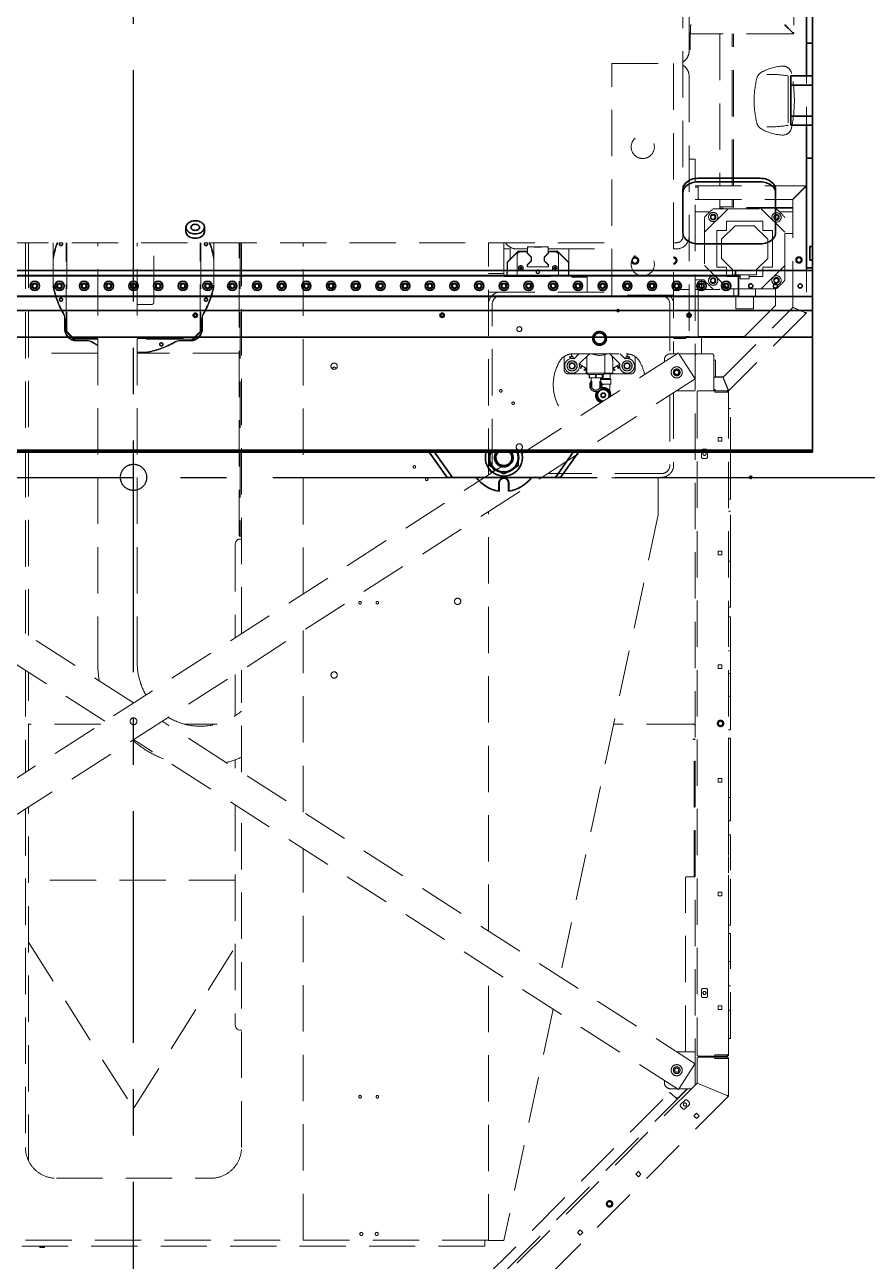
# Model space of a CAD drawing. Header units: inches. Extents: x 16559 to 58559, y 6500 to 36200.
# Drawn here: x 35568 to 36935, y 21615 to 23617 of the extents above; entities that cross this region are included whole.
import ezdxf

# ---------------------------------------------------------------- set-up
doc = ezdxf.new("R2010")
doc.units = ezdxf.units.IN
doc.header["$LTSCALE"] = 300
doc.linetypes.add('CENTRO', pattern=[2, 1.25, -0.25, 0.25, -0.25])
doc.linetypes.add('NASCOSTA', pattern=[0.375, 0.25, -0.125])
doc.layers.add('ASSI', color=254, linetype='CENTRO')
doc.layers.add('MACCHINA', color=40, linetype='Continuous')
doc.layers.add('GUIDE', color=4, linetype='Continuous', lineweight=35)

# ---------------------------------------------------------------- blocks, each defined once
blk = doc.blocks.new('A$C4fed211f')
at = {"layer": 'ASSI'}
blk.add_line((0, -1515.5), (0, 1662.6), dxfattribs=at)
blk.add_circle((0, 0), 21.2, dxfattribs=at)
at = {"layer": 'MACCHINA', "color": 254, "linetype": 'NASCOSTA', "lineweight": 5}
for p, q in [((1070, 919.8), (1070, 720.2)), ((1090, 825), (1090, 266.9)), ((890, 390), (890, 755.5)), ((900, 755.5), (900, 690)), ((902.2, 718), (902.2, 731)), ((1054.8, 733), (1067.6, 720.2)), ((1067.8, 720.4), (1055, 733.2)), ((902, 717.8), (900, 717.8)), ((902, 717.8), (902, 693)), ((1067.8, 718), (902.2, 718)), ((950, 718), (950, 472)), ((970, 472), (970, 718)), ((972, 472), (972, 718)), ((1067.8, 720), (1067.8, 718)), ((1068, 720.2), (1070, 720.2)), ((902, 693), (900, 693)), ((775, 670), (875, 670)), ((775, 295), (775, 670)), ((875, 670), (875, 200)), ((900, 650), (900, 200)), ((1015.7, 655), (1015.5, 655)), ((1015.5, 655), (1015.5, 654.9)), ((1060.7, 649), (1060.7, 571)), ((1015.5, 565.1), (1015.5, 565)), ((1015.5, 565), (1015.7, 565)), ((900, 515), (910, 515)), ((910, -983.9), (910, 515)), ((910, 472), (1087.8, 472)), ((910, 470), (915, 470)), ((915, 452), (915, 472)), ((1087.6, 469.8), (1067.8, 450)), ((1068, 449.8), (1087.8, 469.6)), ((1087.8, 470), (1087.8, 472)), ((1088, 469.8), (1090, 469.8)), ((910, 450), (1067.8, 450)), ((950, 450), (950, 435)), ((970, 437), (970, 450)), ((972, 450), (972, 437)), ((1068, 275.3), (1068, 449.8)), ((933.4, 430), (910, 430)), ((963.1, 435), (925, 396.9)), ((925, 420.8), (925, 319.2)), ((939.2, 435), (1040.8, 435)), ((970, 438), (950, 438)), ((1068, 436), (950, 436)), ((1068, 437), (970, 437)), ((1055, 396.9), (1016.9, 435)), ((1068, 430), (1046.6, 430)), ((1055, 319.2), (1055, 420.8)), ((952.5, 385.5), (974.5, 407.5)), ((960.5, 415), (1019.5, 415)), ((960.5, 399.5), (960.5, 415)), ((974.5, 407.5), (1005.5, 407.5)), ((1005.5, 407.5), (1027.5, 385.5)), ((1019.5, 415), (1019.5, 399.5)), ((945, 340.5), (945, 399.5)), ((945, 399.5), (960.5, 399.5)), ((952.5, 354.5), (952.5, 385.5)), ((1019.5, 399.5), (1035, 399.5)), ((1027.5, 385.5), (1027.5, 354.5)), ((1035, 399.5), (1035, 340.5)), ((1068, 395), (1055, 395)), ((-775, 380), (775, 380)), ((-175, 380), (-175, -252.9)), ((-170, -256.1), (-170, 380)), ((-130, 369.4), (-130, 380)), ((-109, 237.1), (-109, 380)), ((-108, 380), (-108, 237.1)), ((-58, -300.5), (-58, 380)), ((6, -300.5), (6, 380)), ((33, 283.8), (33, 380)), ((108, 237.2), (108, 380)), ((109, 380), (109, 237.2)), ((130, 380), (130, 369.4)), ((171, -95), (171, 380)), ((173, 380), (173, -95)), ((175, -252.9), (175, 380)), ((275, -188.7), (275, 380)), ((575, 3.9), (575, 380)), ((600, 325), (600, 380)), ((610, 370), (600, 370)), ((623, 366), (605.5, 348.5)), ((606, 348.3), (623.2, 365.5)), ((610, 370), (610, 353)), ((620, 370), (638, 370)), ((623, 366), (623.2, 365.5)), ((638, 366), (623, 366)), ((623.2, 365.5), (638, 365.5)), ((637.8, 365.2), (626.6, 365.2)), ((637.8, 363.1), (637.8, 365.2)), ((644.3, 356.6), (637.8, 363.1)), ((638, 373), (638, 363.1)), ((639.4, 373), (638, 371.6)), ((638, 373), (672, 373)), ((638, 363.1), (644.5, 356.6)), ((649.5, 372.6), (649.1, 373)), ((660.5, 372.6), (649.5, 372.6)), ((660.9, 373), (660.5, 372.6)), ((665.5, 356.6), (672, 363.1)), ((672.2, 363.1), (665.7, 356.6)), ((672, 371.6), (670.6, 373)), ((672, 363.1), (672, 373)), ((672, 370), (775, 370)), ((687, 366), (672, 366)), ((672, 365.5), (686.8, 365.5)), ((683.4, 365.2), (672.2, 365.2)), ((672.2, 365.2), (672.2, 363.1)), ((687, 366), (686.8, 365.5)), ((686.8, 365.5), (704.5, 347.8)), ((705, 348), (687, 366)), ((705, 325), (705, 370)), ((875, 380), (880, 380)), ((875, 370), (880, 370)), ((-130, 313), (-130, 358.4)), ((130, 358.4), (130, 313)), ((605.5, 348.5), (606, 348.3)), ((605.5, 348.5), (605.5, 332.5)), ((606, 332.3), (606, 348.3)), ((621.6, 360.2), (621.6, 328.9)), ((626.9, 341), (626.9, 339.4)), ((628.1, 341), (628.1, 339.4)), ((637.8, 343.9), (644.3, 350.4)), ((637.8, 340.8), (637.8, 343.9)), ((672.2, 340.8), (637.8, 340.8)), ((644.5, 350.4), (638, 343.9)), ((638, 343.9), (638, 341)), ((638, 341.5), (638.5, 341)), ((638, 341), (672, 341)), ((644.3, 350.4), (644.3, 356.6)), ((644.5, 356.6), (644.5, 350.4)), ((665.5, 350.4), (665.5, 356.6)), ((672, 343.9), (665.5, 350.4)), ((665.7, 356.6), (665.7, 350.4)), ((665.7, 350.4), (672.2, 343.9)), ((671.5, 341), (672, 341.5)), ((672, 341), (672, 343.9)), ((672.2, 343.9), (672.2, 340.8)), ((681.9, 341), (681.9, 339.4)), ((683.1, 341), (683.1, 339.4)), ((688.4, 328.9), (688.4, 360.2)), ((705, 348), (704.5, 347.8)), ((704.5, 347.8), (704.5, 326.2)), ((963.1, 305), (925, 343.1)), ((960.5, 340.5), (945, 340.5)), ((970.5, 336.5), (952.5, 354.5)), ((960.5, 325), (960.5, 340.5)), ((1027.5, 354.5), (1009.5, 336.5)), ((1055, 343.1), (1016.9, 305)), ((1035, 340.5), (1019.5, 340.5)), ((1019.5, 340.5), (1019.5, 325)), ((575, 330), (600, 330)), ((600, 325), (710, 325)), ((605.5, 332.5), (605, 332)), ((605, 332), (605.5, 331.8)), ((605, 332), (605, 326)), ((605, 326), (605.5, 326.2)), ((606, 325), (605, 326)), ((605.5, 332.5), (606, 332.3)), ((605.5, 331.8), (606, 332.3)), ((605.5, 326.2), (605.5, 331.8)), ((606.2, 325.5), (605.5, 326.2)), ((606, 325), (606.2, 325.5)), ((624.8, 325.5), (606.2, 325.5)), ((624.6, 325.9), (685.4, 325.9)), ((625.2, 325.9), (624.8, 325.5)), ((625, 325), (624.8, 325.5)), ((625.5, 325.5), (625, 325)), ((625.5, 325.5), (625.3, 325.9)), ((626.9, 339.4), (625.4, 339.4)), ((626.9, 338.3), (625.4, 338.3)), ((625.5, 325.5), (644.5, 325.5)), ((626.9, 339.4), (626.2, 340.2)), ((626.9, 338.3), (626.2, 337.5)), ((626.5, 339.4), (626.5, 338.3)), ((626.9, 339.9), (628.1, 339.9)), ((626.9, 336.7), (626.9, 338.3)), ((626.9, 337.8), (628.1, 337.8)), ((628.1, 339.4), (628.8, 340.2)), ((629.6, 339.4), (628.1, 339.4)), ((628.1, 338.3), (628.8, 337.5)), ((628.1, 336.7), (628.1, 338.3)), ((629.6, 338.3), (628.1, 338.3)), ((628.5, 339.4), (628.5, 338.3)), ((644.5, 325.5), (644.7, 325.9)), ((645, 325), (644.5, 325.5)), ((645.2, 325.5), (644.8, 325.9)), ((645, 325), (645.2, 325.5)), ((664.8, 325.5), (645.2, 325.5)), ((665.2, 325.9), (664.8, 325.5)), ((665, 325), (664.8, 325.5)), ((665.5, 325.5), (665, 325)), ((665.5, 325.5), (665.3, 325.9)), ((665.5, 325.5), (684.5, 325.5)), ((681.9, 339.4), (680.4, 339.4)), ((681.9, 338.3), (680.4, 338.3)), ((681.9, 339.4), (681.2, 340.2)), ((681.9, 338.3), (681.2, 337.5)), ((681.5, 339.4), (681.5, 338.3)), ((681.9, 339.9), (683.1, 339.9)), ((681.9, 336.7), (681.9, 338.3)), ((681.9, 337.8), (683.1, 337.8)), ((683.1, 339.4), (683.8, 340.2)), ((684.6, 339.4), (683.1, 339.4)), ((683.1, 338.3), (683.8, 337.5)), ((684.6, 338.3), (683.1, 338.3)), ((683.1, 336.7), (683.1, 338.3)), ((683.5, 339.4), (683.5, 338.3)), ((684.5, 325.5), (684.7, 325.9)), ((685, 325), (684.5, 325.5)), ((685.2, 325.5), (684.8, 325.9)), ((685, 325), (685.2, 325.5)), ((703.8, 325.5), (685.2, 325.5)), ((704.5, 326.2), (703.8, 325.5)), ((704, 325), (703.8, 325.5)), ((705, 326), (704, 325)), ((705, 326), (704.5, 326.2)), ((710, 324), (710, 325)), ((710, 324), (735, 324)), ((735, 324), (735, 300)), ((982.6, 325), (960.5, 325)), ((970.5, 328), (970.5, 336.5)), ((1009.5, 328), (970.5, 328)), ((982.6, 328), (982.6, 321.3)), ((982.6, 321.3), (997.4, 321.3)), ((997.4, 321.3), (997.4, 328)), ((1019.5, 325), (997.4, 325)), ((1009.5, 336.5), (1009.5, 328)), ((-130, 312.9), (-130, 307.2)), ((130, 307.2), (130, 312.9)), ((875, 304), (900, 304)), ((925, 320), (910, 320)), ((910, 304), (948.8, 304)), ((915, 304), (915, 228)), ((920, 320), (920, 304)), ((1040.8, 305), (939.2, 305)), ((972.5, 292.2), (972.5, 305)), ((1007.5, 292.2), (1007.5, 305)), ((1040, 305), (1040, 278)), ((575, 300), (775, 300)), ((595, 294), (855, 294)), ((875, 295), (775, 295)), ((1007.5, 292.2), (972.5, 292.2)), ((975.7, 292.2), (975.7, 272.9)), ((1004.3, 272.9), (1004.3, 292.2)), ((-111.9, 260.7), (-111.9, 240.8)), ((29, 279.8), (6, 279.8)), ((111.9, 240.8), (111.9, 260.7)), ((581, 20), (581, 280)), ((869, 280), (869, 199.9)), ((955, 162.1), (1067.9, 275)), ((1089.4, 265.4), (964.6, 140.6)), ((975.7, 272.9), (1004.3, 272.9)), ((1040, 278), (990, 228)), ((1067.9, 275), (1087.7, 266.8)), ((1087.8, 267.1), (1068, 275.3)), ((1087.9, 266.8), (1089.4, 265.4)), ((1088, 266.9), (1090, 266.9)), ((-110.9, 255.2), (-110.9, 240.8)), ((110.9, 240.8), (110.9, 255.2)), ((-98.5, 224.9), (-107.8, 234.3)), ((-107.1, 235), (-97.8, 225.7)), ((-95.7, 224.8), (-58, 224.8)), ((-58, 223.8), (-95.7, 223.8)), ((-91.9, 221.8), (-77.6, 221.8)), ((-91.9, 220.8), (-72.1, 220.8)), ((6, 224.8), (95.6, 224.8)), ((95.6, 223.8), (6, 223.8)), ((72.1, 220.8), (91.9, 220.8)), ((77.6, 221.8), (91.9, 221.8)), ((97.7, 225.7), (107.1, 235.1)), ((107.8, 234.4), (98.4, 224.9)), ((751.6, 236), (758.4, 236)), ((895, 225), (875, 225)), ((900, 228), (895, 228)), ((895, 228), (895, 225)), ((990, 228), (910, 228)), ((920, 228), (920, 200)), ((882.7, 201.4), (-909.7, -949.4)), ((0, -365.3), (-882.7, 201.4)), ((-58, 200.9), (-170, 200.9)), ((19.8, 202.8), (6, 202.8)), ((171, 200.9), (6, 200.9)), ((19.9, 202.8), (25.6, 202.8)), ((758.4, 214), (751.6, 214)), ((882.7, 201.4), (883.8, 199.7)), ((697.5, 174.8), (697.5, 195.6)), ((707, 195.4), (706.1, 194.9)), ((707, 193.4), (706.1, 194.9)), ((711.2, 195.7), (707, 193.4)), ((707.4, 194.8), (707, 195.4)), ((707.4, 194.8), (710.2, 196.4)), ((710.2, 196.4), (708.4, 199.8)), ((711.7, 200), (798.3, 200)), ((721.5, 200), (713.6, 192.1)), ((722.1, 183.6), (738.5, 200)), ((723.4, 177), (725.7, 181.2)), ((726.4, 180.2), (724.8, 177.4)), ((732.2, 177), (726.4, 180.2)), ((734.5, 168.5), (734.5, 196)), ((763.5, 168.5), (763.5, 198.8)), ((771.5, 200), (787.9, 183.6)), ((776.5, 182.9), (776.5, 168.5)), ((783.6, 180.2), (777.8, 177)), ((785.2, 177.4), (783.6, 180.2)), ((784.3, 181.2), (786.6, 177)), ((796.4, 192.1), (788.5, 200)), ((803, 193.4), (798.8, 195.7)), ((801.6, 199.8), (799.8, 196.4)), ((799.8, 196.4), (802.6, 194.8)), ((803, 195.4), (802.6, 194.8)), ((803.9, 194.9), (803, 195.4)), ((803.9, 194.9), (803, 193.4)), ((812.5, 195.6), (812.5, 174.8)), ((860, 190), (860, 186.9)), ((880.5, 200), (870, 200)), ((937, 200), (883.6, 200)), ((883.8, 199.7), (908.6, 161)), ((940, 197), (940, 140)), ((940, 190), (943, 190)), ((943, 190), (943, 163.2)), ((736, 167.5), (704.7, 167.5)), ((724.9, 176.1), (723.4, 177)), ((725.4, 177), (724.8, 177.4)), ((724.9, 176.1), (725.4, 177)), ((730, 174.5), (729.5, 173.6)), ((731.1, 172.8), (729.5, 173.6)), ((730.6, 174.2), (730, 174.5)), ((730.6, 174.2), (732.2, 177)), ((733.4, 176.9), (731.1, 172.8)), ((733.5, 168.5), (733.5, 176.8)), ((776.5, 168.5), (733.5, 168.5)), ((736, 168.5), (736, 166.3)), ((736, 166.3), (762, 166.3)), ((738, 166.3), (738, 161.2)), ((738, 161.2), (760, 161.2)), ((738.7, 161.2), (738.7, 166.3)), ((741.5, 161.2), (741.5, 155.8)), ((748.3, 166.3), (748.3, 161.2)), ((749.7, 161.2), (749.7, 166.3)), ((756.5, 155.8), (756.5, 161.2)), ((756.5, 159.9), (761, 160.3)), ((759.3, 166.3), (759.3, 161.2)), ((760, 161.2), (760, 166.3)), ((761, 160.3), (761, 166.3)), ((761, 160.3), (766.5, 159.8)), ((762, 166.3), (762, 168.5)), ((762, 167.3), (766.5, 167.7)), ((772, 167.7), (762, 167.7)), ((766.5, 167.7), (772, 167.2)), ((766.5, 159.8), (772, 160.3)), ((772, 159), (772, 168.5)), ((805.3, 167.5), (772, 167.5)), ((778.9, 172.8), (776.6, 176.9)), ((777.8, 177), (779.4, 174.2)), ((780.5, 173.6), (778.9, 172.8)), ((780, 174.5), (779.4, 174.2)), ((780.5, 173.6), (780, 174.5)), ((785.2, 177.4), (784.6, 177)), ((784.6, 177), (785.1, 176.1)), ((786.6, 177), (785.1, 176.1)), ((908.6, 161), (909.7, 159.4)), ((942, 162), (954.7, 162)), ((943.2, 163), (955.9, 163)), ((954.7, 162), (962.9, 142.2)), ((963.2, 142.3), (955, 162.1)), ((-46.3, -395), (-909.7, 159.4)), ((909.7, 159.4), (-882.7, -991.4)), ((741, 155.8), (742.4, 155.8)), ((741, 145.3), (741, 155.8)), ((741, 145.3), (742.4, 145.3)), ((742.4, 145.3), (742.4, 155.8)), ((755.6, 155.8), (755.6, 145.3)), ((755.6, 155.8), (757, 155.8)), ((755.6, 145.3), (757, 145.3)), ((772, 159.8), (756.5, 159.8)), ((773, 159), (756.5, 159)), ((773.5, 158.5), (756.5, 158.5)), ((757, 145.3), (757, 155.8)), ((757.8, 144.3), (768.7, 142.2)), ((763.2, 151), (770.6, 151)), ((769, 141.9), (769.9, 139.5)), ((771.8, 140.4), (771.8, 150)), ((772.8, 151), (773.5, 151)), ((773.5, 158.5), (773, 159)), ((773.5, 151), (773.5, 158.5)), ((942.2, 142.2), (940, 142.2)), ((942.2, 142.2), (942.2, 140)), ((955.6, 160), (955.9, 160)), ((963.1, 142), (963.1, 140)), ((963.2, 142.1), (964.6, 140.6)), ((750, 132.7), (749.2, 135.1)), ((749.3, 135.5), (750.9, 137.4)), ((753, 124.1), (750, 132.7)), ((752.8, 139.5), (750.9, 137.4)), ((759.8, 122.5), (753.3, 123.8)), ((772, 133.3), (769.9, 139.5)), ((772, 133.3), (772.8, 130.9)), ((869, 133.2), (869, 20)), ((875, 137.1), (875, 20)), ((879.5, 140), (910, 140)), ((913, 138), (913, -935)), ((963.1, 140), (915, 140)), ((942, 137.9), (942, 140)), ((942.2, 138), (942, 138)), ((961.8, 138), (942, 138)), ((942, 137.9), (961.8, 137.9)), ((961.8, 140), (961.8, 138)), ((964, 137.8), (964, -934.8)), ((967, 111.3), (964, 111.3)), ((967, 22.5), (967, 111.3)), ((947, 64.5), (953, 64.5)), ((947, 58.5), (947, 64.5)), ((953, 64.5), (953, 58.5)), ((920, 42.5), (920, 33.5)), ((927, 45.5), (923, 45.5)), ((930, 33.5), (930, 42.5)), ((953, 58.5), (947, 58.5)), ((923, 30.5), (927, 30.5)), ((855, 0), (661.5, 0)), ((855, 6), (670.8, 6)), ((850, -60.6), (850, 0)), ((850, -0.8), (660.2, -0.8)), ((964, -35.2), (967, -35.2)), ((575, -734.5), (575, -55.5)), ((967, -54.7), (964, -54.7)), ((850, -60.6), (690.8, -808.8)), ((175, -95), (171, -95)), ((175, -100), (171.7, -100)), ((164.6, -110), (164.6, -259.6)), ((947, -119.5), (953, -119.5)), ((947, -125.5), (947, -119.5)), ((953, -119.5), (953, -125.5)), ((953, -125.5), (947, -125.5)), ((967, -135.9), (964, -135.9)), ((967, -210.1), (967, -135.9)), ((967, -210.1), (964, -210.1)), ((967, -226.1), (964, -226.1)), ((967, -280.8), (967, -226.1)), ((275, -541.9), (275, -248.1)), ((967, -280.8), (964, -280.8)), ((-175, -312.4), (-175, -477.6)), ((-170, -474.4), (-170, -315.6)), ((164.6, -319), (164.6, -386.2)), ((175, -477.6), (175, -312.4)), ((947, -303.5), (953, -303.5)), ((947, -309.5), (947, -303.5)), ((953, -309.5), (947, -309.5)), ((953, -303.5), (953, -309.5)), ((967, -317.6), (964, -317.6)), ((967, -354.4), (964, -354.4)), ((967, -409.1), (967, -354.4)), ((-53.1, -399.4), (-170, -399.4)), ((909.7, -949.4), (46.3, -395)), ((135.5, -399.4), (81.4, -399.4)), ((906, -399.4), (777.9, -399.4)), ((967, -409.1), (964, -409.1)), ((882.7, -991.4), (0, -424.7)), ((910, -423.8), (906.8, -423.8)), ((906.8, -423.8), (906.8, -424.7)), ((906.8, -424.5), (910, -424.5)), ((906.8, -424.7), (907.8, -424.7)), ((908, -647), (908, -424.7)), ((908, -424.7), (910, -424.7)), ((967, -422.4), (964, -422.4)), ((967, -478.2), (967, -422.4)), ((164.6, -457.2), (164.6, -471)), ((964.1, -450.2), (964, -450.2)), ((964.1, -459.1), (964, -459.1)), ((964.1, -450.2), (964.1, -459.1)), ((964.1, -460.6), (964, -460.6)), ((964.1, -460.6), (964.1, -487.5)), ((947, -487.5), (953, -487.5)), ((947, -493.5), (947, -487.5)), ((953, -493.5), (947, -493.5)), ((953, -487.5), (953, -493.5)), ((964.1, -487.5), (964, -487.5)), ((964.1, -490.9), (964, -490.9)), ((964.1, -490.9), (964.1, -543.2)), ((967, -518.5), (964.1, -518.5)), ((967, -556.1), (967, -518.5)), ((-175, -537.1), (-175, -1085)), ((-170, -1106.8), (-170, -533.9)), ((164.6, -530.4), (164.6, -885)), ((175, -1085), (175, -537.1)), ((964.1, -543.2), (964, -543.2)), ((964.1, -546.5), (964, -546.5)), ((967, -556.1), (964, -556.1)), ((967, -578.7), (964, -578.7)), ((275, -1235), (275, -601.3)), ((964.1, -612), (964, -612)), ((964.1, -614.1), (964, -614.1)), ((964.1, -614.1), (964.1, -640.9)), ((967, -724.9), (967, -636.1)), ((164.6, -652), (-170, -652)), ((894, -930), (894, -649)), ((896, -647), (910, -647)), ((964.1, -640.9), (964, -640.9)), ((964.1, -644), (964, -644)), ((964.1, -644), (964.1, -697.6)), ((947, -671.5), (953, -671.5)), ((947, -677.5), (947, -671.5)), ((953, -677.5), (947, -677.5)), ((953, -671.5), (953, -677.5)), ((964.1, -697.6), (964, -697.6)), ((964.1, -718.4), (964, -718.4)), ((967, -724.9), (964, -724.9)), ((964.1, -728.2), (964, -728.2)), ((964.1, -728.2), (964.1, -739.1)), ((967, -738.5), (964.1, -738.5)), ((967, -908.5), (967, -738.5)), ((-170, -752.6), (-1.1, -1020.5)), ((1.1, -1020.5), (164.6, -761.1)), ((964.1, -765.7), (964.1, -786)), ((575, -1235.8), (575, -793.9)), ((964.1, -786), (964, -786)), ((964.1, -798.6), (964, -798.6)), ((967, -784), (964.1, -784)), ((964.1, -804.2), (964, -804.2)), ((964.1, -803), (964.1, -804)), ((964.1, -804.2), (964.1, -876.9)), ((920, -830.5), (920, -839.5)), ((927, -827.5), (923, -827.5)), ((930, -839.5), (930, -830.5)), ((967, -823.5), (964.1, -823.5)), ((923, -842.5), (927, -842.5)), ((947, -855.5), (953, -855.5)), ((947, -861.5), (947, -855.5)), ((953, -855.5), (953, -861.5)), ((679.7, -861.1), (600, -1235.8)), ((953, -861.5), (947, -861.5)), ((967, -863), (964.1, -863)), ((171.7, -895), (175, -895)), ((964.1, -898.5), (964, -898.5)), ((967, -908.5), (964, -908.5)), ((910, -930), (879.5, -930)), ((913, -941), (913, -980.8)), ((915, -937), (961.8, -937)), ((941.8, -939), (915, -939)), ((940, -937), (940, -939)), ((941.8, -941.1), (941.8, -939)), ((942.2, -941), (941.8, -941)), ((942, -934.9), (961.8, -934.9)), ((942, -937), (942, -934.9)), ((942.2, -935), (942, -935)), ((961.8, -935), (942, -935)), ((961.8, -939), (942, -939)), ((942, -941), (942, -939)), ((961.8, -941), (942, -941)), ((961.8, -937), (961.8, -935)), ((961.8, -939), (961.8, -941)), ((908.6, -951), (883.8, -989.7)), ((909.7, -949.4), (908.6, -951)), ((961.8, -941.1), (941.8, -941.1)), ((964, -941.2), (964, -1001.1)), ((912.9, -981), (576, -1317.9)), ((860, -976.9), (860, -980)), ((912.9, -981), (961.7, -1001.2)), ((961.8, -1001), (913, -980.8)), ((566.1, -1298.9), (867.9, -997)), ((897.6, -990), (585, -1302.6)), ((870, -990), (880.5, -990)), ((870.7, -997), (880.6, -1006.9)), ((882.3, -1004.6), (896.9, -990)), ((883.8, -989.7), (882.7, -991.4)), ((883.6, -990), (903.9, -990)), ((935.3, -990), (934.8, -990)), ((938.6, -991.4), (938.5, -991.5)), ((940, -992), (940, -992.2)), ((942, -992.8), (942, -993)), ((962, -1001.1), (964, -1001.1)), ((963.4, -1002.6), (597.6, -1368.4)), ((882.3, -1004.6), (878.3, -1004.6)), ((882.3, -1005.3), (879, -1005.3)), ((882.3, -1005.3), (882.3, -1004.6)), ((893, -1008.8), (886.6, -1015.1)), ((886.6, -1019.4), (889.4, -1022.2)), ((893.7, -1022.2), (900, -1015.8)), ((900, -1011.6), (897.2, -1008.8)), ((961.9, -1001.2), (963.4, -1002.6)), ((907.9, -1034.1), (912.1, -1029.8)), ((912.1, -1038.3), (907.9, -1034.1)), ((912.1, -1029.8), (916.4, -1034.1)), ((916.4, -1034.1), (912.1, -1038.3)), ((-125, -1135), (125, -1135)), ((813.6, -1128.3), (817.9, -1124.1)), ((817.9, -1132.6), (813.6, -1128.3)), ((817.9, -1124.1), (822.1, -1128.3)), ((822.1, -1128.3), (817.9, -1132.6)), ((719.3, -1222.6), (723.6, -1218.4)), ((723.6, -1218.4), (727.8, -1222.6)), ((575, -1235), (-575, -1235)), ((569, -1245), (569, -1235)), ((600, -1235.8), (575, -1235.8)), ((723.6, -1226.9), (719.3, -1222.6)), ((727.8, -1222.6), (723.6, -1226.9)), ((569, -1245), (-569, -1245)), ((-152, -1245), (-152, -1246.5)), ((-152, -1246.5), (-151.5, -1247)), ((-152, -1246.5), (-144, -1246.5)), ((-144.5, -1247), (-151.5, -1247)), ((-144.5, -1247), (-144, -1246.5)), ((-144, -1246.5), (-144, -1245))]:
    blk.add_line(p, q, dxfattribs=at)
at = {"layer": 'MACCHINA', "color": 254, "linetype": 'NASCOSTA', "lineweight": 5, "flags": 128}
for points in [[(782.9, 269.8), (784.2, 268.9), (785.6, 268)], [(-58, 214.8), (-59.9, 215.7), (-65.2, 218.6)], [(758.1, 144.6), (758.9, 144.8), (761, 145)], [(758.3, 145.2), (758.9, 145.3), (761, 145.5)], [(749.3, 135.5), (749.7, 137.1), (750.6, 138.9)], [(960.6, 137.9), (960.2, 138), (959.8, 138)], [(171.7, -100), (170.3, -100.2), (169, -100.8), (167.8, -101.7), (166.7, -102.9), (165.8, -104.4), (165.2, -106.2), (164.8, -108), (164.6, -110)], [(164.6, -885), (164.8, -887), (165.2, -888.8), (165.8, -890.6), (166.7, -892.1), (167.8, -893.3), (169, -894.2), (170.3, -894.8), (171.7, -895)], [(960.6, -934.9), (960.2, -935), (959.8, -935)], [(960.6, -941.1), (960.2, -941), (959.8, -941)]]:
    blk.add_lwpolyline(points, dxfattribs=at)
at = {"layer": 'MACCHINA', "color": 254, "linetype": 'NASCOSTA', "lineweight": 5}
for centre, radius in [((825, 535), 18.8), ((939.1, 421.6), 7.5), ((939.1, 421.6), 4.5), ((938.7, 421.3), 3.32), ((1041.6, 420.9), 7.5), ((1041.6, 420.9), 4.5), ((1041.3, 421.3), 3.32), ((-117.5, 377.8), 2.1), ((117.5, 377.8), 2.1), ((825, 345), 18.8), ((627.5, 338.9), 4), ((682.5, 338.9), 4), ((812.5, 351), 4.69), ((812.5, 351), 4.19), ((1078, 352), 5.25), ((1078, 352), 4), ((1078, 352), 3.46), ((655, 332.9), 2.96), ((655, 332.9), 2.46), ((939.1, 318.4), 7.5), ((939.1, 318.4), 4.5), ((938.7, 318.7), 3.32), ((1041.6, 319.1), 7.5), ((1041.6, 319.1), 4.5), ((1041.3, 318.7), 3.32), ((-117.5, 287.8), 2.9), ((-117.5, 287.8), 2.1), ((117.5, 287.8), 2.9), ((117.5, 287.8), 2.1), ((785, 270), 2.1), ((625, 240), 4), ((755, 225), 11.5), ((755, 225), 10), ((755, 225), 8.56), ((45, 215.3), 2.9), ((45, 215.3), 2.1), ((325, 180), 5.1), ((710.5, 180.5), 8.25), ((710.5, 180.5), 8), ((710.5, 180.5), 5), ((710.5, 180.5), 4.19), ((799.5, 180.5), 8.25), ((799.5, 180.5), 8), ((799.5, 180.5), 5), ((799.5, 180.5), 4.19), ((880, 170), 9), ((880, 170), 5.5), ((880, 170), 5), ((880, 170), 3.4), ((595, 140), 2.1), ((615, 120), 2.1), ((761, 133), 4), ((761, 133), 3), ((625, 49.2), 5.1), ((925, 38), 2.5), ((455, 17), 2.1), ((475, -3), 2.1), ((525, -200.8), 5.1), ((367, -203), 2.1), ((395, -203), 2.1), ((325, -320), 5.1), ((0, -395), 5.5), ((951, -398.5), 5.25), ((951, -398.5), 4), ((951, -398.5), 3.46), ((925, -835), 2.5), ((880, -960), 9), ((880, -960), 5.5), ((880, -960), 3.4), ((367, -1003), 2.1), ((395, -1003), 2.1), ((893.3, -1015.5), 2.5), ((771.2, -1176.4), 5.25), ((771.2, -1176.4), 4), ((771.2, -1176.4), 3.46), ((369, -1225), 2.5), ((394, -1225), 2.5)]:
    blk.add_circle(centre, radius, dxfattribs=at)
for centre, radius, start, end in [((904.2, 731), 2, 90, 180), ((902.2, 717.8), 2.2, 90, 180), ((902.2, 717.8), 0.2, 90, 180), ((1067.8, 720.2), 2.2, 270, 0), ((1067.8, 720.2), 0.2, 270, 0), ((880, 690), 20, 300, 0), ((880, 650), 20, 0, 60), ((1056, 586), 80, 94.0162, 119.0705), ((1051.5, 650.9), 15, 11.517, 94.0162), ((1155.4, 610), 150, 165.9293, 194.0707), ((1024.5, 642.8), 15, 119.0705, 165.9293), ((1031.8, 491), 161.5, 80.1703, 92.1408), ((851, 610), 219.6, 348.483, 11.517), ((1024.5, 577.2), 15, 194.0707, 240.9295), ((1056, 634), 80, 240.9295, 265.9838), ((1031.8, 729), 161.5, 267.8592, 279.8297), ((1051.5, 569.2), 15, 265.9838, 348.483), ((1087.8, 469.8), 2.2, 0, 90), ((1087.8, 469.8), 0.2, 0, 90), ((917, 452), 2, 180, 270), ((990, 370), 82.5, 128.0123, 141.9877), ((990, 370), 82.5, 38.0123, 51.9877), ((880, 390), 10, 270, 0), ((880, 390), 20, 270, 0), ((0, 332.8), 131.5, 158.9528, 171.3377), ((0, 332.8), 132.5, 159.1191, 168.8523), ((-117.5, 377.8), 2.9, 129.8491, 52.5296), ((117.5, 377.8), 2.9, 129.8491, 52.5296), ((0, 332.8), 131.5, 8.6623, 21.0472), ((0, 332.8), 132.5, 11.1477, 20.8809), ((620, 390), 20, 210, 270), ((626.6, 360.2), 5, 90, 180), ((683.4, 360.2), 5, 0, 90), ((627.5, 325.5), 15.5, 87.8786, 92.1214), ((682.5, 325.5), 15.5, 87.8786, 92.1214), ((812.5, 351), 6, 196.5315, 109.8254), ((874.5, 351), 6, 274.7802, 85.2198), ((874.5, 351), 4.69, 276.1225, 83.8775), ((874.5, 351), 4.19, 276.8568, 83.1432), ((624.6, 328.9), 3, 180, 270), ((640.9, 338.9), 15.5, 177.8786, 182.1214), ((620.8, 329.6), 11.8, 59.1092, 63.3848), ((636.7, 345.5), 11.8, 206.6152, 210.8908), ((636.7, 332.2), 11.8, 149.1092, 153.3848), ((620.8, 348.1), 11.8, 296.6152, 300.8908), ((627.5, 352.3), 15.5, 267.8786, 272.1214), ((634.2, 329.6), 11.8, 116.6152, 120.8908), ((634.2, 348.1), 11.8, 239.1092, 243.3848), ((618.3, 345.5), 11.8, 329.1092, 333.3848), ((618.3, 332.2), 11.8, 26.6152, 30.8908), ((614.1, 338.9), 15.5, 357.8786, 2.1214), ((695.9, 338.9), 15.5, 177.8786, 182.1214), ((675.8, 329.6), 11.8, 59.1092, 63.3848), ((691.7, 345.5), 11.8, 206.6152, 210.8908), ((691.7, 332.2), 11.8, 149.1092, 153.3848), ((675.8, 348.1), 11.8, 296.6152, 300.8908), ((682.5, 352.3), 15.5, 267.8786, 272.1214), ((689.2, 329.6), 11.8, 116.6152, 120.8908), ((689.2, 348.1), 11.8, 239.1092, 243.3848), ((673.3, 345.5), 11.8, 329.1092, 333.3848), ((673.3, 332.2), 11.8, 26.6152, 30.8908), ((669.1, 338.9), 15.5, 357.8786, 2.1214), ((685.4, 328.9), 3, 270, 0), ((0, 332.8), 131.5, 188.6623, 209.7125), ((0, 332.8), 132.5, 191.1477, 211.8688), ((0, 332.8), 132.5, 328.1312, 348.8523), ((0, 332.8), 131.5, 330.2875, 351.3377), ((869.5, 310), 6, 336.4435, 23.5565), ((990, 370), 82.5, 218.0123, 231.9877), ((948.8, 305.2), 1.2, 270, 350.4059), ((990, 370), 82.5, 308.0123, 321.9877), ((29, 283.8), 4, 270, 0), ((595, 280), 20, 90, 180), ((595, 280), 14, 90, 180), ((855, 280), 14, 0, 90), ((855, 280), 20, 0, 48.5904), ((-135.9, 255.2), 25, 0, 29.7125), ((-115.9, 260.7), 4, 0, 31.8688), ((135.9, 255.2), 25, 150.2875, 180), ((115.9, 260.7), 4, 148.1312, 180), ((1087.8, 266.9), 0.2, 315, 0), ((1087.8, 266.9), 2.2, 315, 0), ((-91.9, 240.8), 20, 180, 270), ((-91.9, 240.8), 19, 180, 270), ((91.9, 240.8), 19, 270, 0), ((91.9, 240.8), 20, 270, 0), ((635, 240), 6.5, 166.2047, 193.7953), ((-105, 237.1), 4, 180, 225), ((-105, 237.1), 3, 180, 225), ((-95.7, 227.8), 4, 225, 270), ((-95.7, 227.8), 3, 225, 270), ((-77.6, 196.8), 25, 60.2875, 90), ((-72.1, 216.8), 4, 58.1312, 90), ((77.6, 196.8), 25, 90, 119.7125), ((72.1, 216.8), 4, 90, 121.8688), ((95.6, 227.8), 3, 270, 315), ((95.6, 227.8), 4, 270, 315), ((105, 237.2), 3, 315, 0), ((105, 237.2), 4, 315, 0), ((0, 332.8), 132.5, 238.1312, 244.0164), ((0, 332.8), 131.5, 278.6623, 299.7125), ((0, 332.8), 132.5, 281.1477, 301.8688), ((755, 150), 75, 150, 232.7453), ((711.7, 175), 25, 90, 150), ((710.5, 180.5), 12, 75, 15), ((755, 225), 52.8, 208.5202, 218.4688), ((755, 225), 52.7, 231.5312, 247.131), ((755, 225), 27.5, 245.38, 294.62), ((755, 225), 52.8, 294.0531, 308.4688), ((799.5, 180.5), 12, 165, 105), ((755, 225), 52.8, 321.5312, 331.4798), ((798.3, 175), 25, 30, 90), ((755, 150), 75, 12.6592, 30), ((870, 190), 10, 90, 180), ((913, 197), 3, 90, 180), ((937, 197), 3, 0, 90), ((325, 175), 3.4, 18.077, 161.923), ((704.7, 174.8), 7.25, 180, 270), ((805.3, 174.8), 7.25, 270, 0), ((943.2, 163.2), 3.2, 180, 214.4575), ((942, 160), 2, 90, 180), ((943.2, 163.2), 0.2, 180, 270), ((749, 148.8), 10, 143.1301, 35.3409), ((749, 148.8), 7.5, 207.8181, 332.1819), ((761, 133), 9, 327.6915, 162.3536), ((761, 133), 10, 338.0408, 119.9724), ((761, 133), 11, 96.4171, 109.0117), ((761, 133), 12, 350.1207, 92.6367), ((761, 133), 12.5, 351.9644, 90), ((761, 133), 11, 36.4171, 61.7342), ((942.2, 142.2), 2.2, 180, 270), ((942.2, 142.2), 0.2, 180, 270), ((963.1, 142.2), 0.2, 270, 315), ((963.1, 142.2), 2.2, 270, 315), ((761, 133), 12.5, 152.1197, 253.4401), ((761, 133), 12, 168.0307, 257.831), ((761, 133), 11, 156.4171, 181.7342), ((761, 133), 10, 134.4604, 269.2902), ((761, 133), 9, 162.3536, 277.7131), ((761, 133), 11, 216.4171, 241.7342), ((761, 133), 11, 344.8353, 1.7342), ((915, 138), 2, 90, 180), ((923, 42.5), 3, 90, 180), ((927, 42.5), 3, 0, 90), ((923, 33.5), 3, 180, 270), ((927, 33.5), 3, 270, 0), ((595, 20), 20, 180, 220.619), ((595, 20), 14, 180, 224.0499), ((855, 20), 14, 270, 0), ((855, 20), 20, 270, 0), ((108.5, -300.5), 166.5, 180, 190.0912), ((108.5, -300.5), 102.5, 180, 210.4253), ((108.5, -300.5), 102.5, 239.3225, 310.4865), ((906.1, -403.2), 3.89, 1.8362, 91.7254), ((108.5, -300.5), 166.5, 228.7145, 248.8742), ((108.5, -300.5), 166.5, 284.5043, 293.5594), ((896, -649), 2, 90, 180), ((923, -830.5), 3, 90, 180), ((923, -839.5), 3, 180, 270), ((927, -830.5), 3, 0, 90), ((927, -839.5), 3, 270, 0), ((915, -935), 2, 180, 270), ((915, -941), 2, 90, 180), ((870, -980), 10, 180, 270), ((869.3, -998.5), 2, 45, 135), ((961.8, -1001.1), 0.2, 315, 0), ((961.8, -1001.1), 2.2, 315, 0), ((888.7, -1017.2), 3, 135, 225), ((895.1, -1010.9), 3, 45, 135), ((897.9, -1013.7), 3, 315, 45), ((891.5, -1020.1), 3, 225, 315), ((-125, -1085), 50, 180, 270), ((125, -1085), 50, 270, 0)]:
    blk.add_arc(centre, radius, start, end, dxfattribs=at)
for points in [[(1067.6, 720.2), (1067.6, 719.9), (1067.6, 719.3), (1067.7, 718.6), (1067.7, 718.1), (1067.8, 718), (1067.8, 718)], [(1067.6, 720.2), (1067.6, 720.2), (1067.6, 720.1), (1067.7, 720.1), (1067.7, 720), (1067.8, 720), (1067.8, 720)], [(1070, 720.2), (1070, 720.2), (1069.9, 720.3), (1069.4, 720.3), (1068.7, 720.4), (1068.1, 720.4), (1067.8, 720.4)], [(1068, 720.2), (1068, 720.2), (1068, 720.3), (1067.9, 720.3), (1067.9, 720.4), (1067.8, 720.4), (1067.8, 720.4)], [(1087.8, 472), (1087.8, 472), (1087.7, 471.9), (1087.7, 471.4), (1087.6, 470.7), (1087.6, 470.1), (1087.6, 469.8)], [(1087.8, 470), (1087.8, 470), (1087.7, 470), (1087.7, 469.9), (1087.6, 469.9), (1087.6, 469.8), (1087.6, 469.8)], [(1087.8, 469.6), (1088.1, 469.6), (1088.7, 469.6), (1089.4, 469.7), (1089.9, 469.7), (1090, 469.8), (1090, 469.8)], [(1087.8, 469.6), (1087.8, 469.6), (1087.9, 469.6), (1087.9, 469.7), (1088, 469.7), (1088, 469.8), (1088, 469.8)], [(1087.7, 266.8), (1087.9, 266.6), (1088.3, 266.2), (1088.9, 265.7), (1089.3, 265.4), (1089.3, 265.4), (1089.4, 265.4)], [(1087.7, 266.8), (1087.7, 266.8), (1087.8, 266.8), (1087.8, 266.8), (1087.9, 266.7), (1087.9, 266.8), (1087.9, 266.8)], [(1090, 266.9), (1090, 266.9), (1089.9, 267), (1089.4, 267), (1088.7, 267), (1088.1, 267.1), (1087.8, 267.1)], [(1088, 266.9), (1088, 266.9), (1088, 267), (1087.9, 267), (1087.9, 267), (1087.8, 267.1), (1087.8, 267.1)], [(962.9, 142.2), (962.9, 141.9), (963, 141.3), (963, 140.6), (963, 140.1), (963.1, 140), (963.1, 140)], [(962.9, 142.2), (962.9, 142.2), (963, 142.1), (963, 142.1), (963, 142), (963.1, 142), (963.1, 142)], [(964.6, 140.6), (964.6, 140.7), (964.6, 140.7), (964.3, 141.1), (963.8, 141.7), (963.4, 142.1), (963.2, 142.3)], [(963.2, 142.1), (963.2, 142.1), (963.3, 142.1), (963.2, 142.2), (963.2, 142.2), (963.2, 142.3), (963.2, 142.3)], [(964, 137.8), (964, 138.1), (963.9, 138.7), (963.4, 139.4), (962.7, 139.9), (962.1, 140), (961.8, 140)], [(962, 137.8), (962, 137.8), (962, 137.9), (961.9, 137.9), (961.9, 138), (961.8, 138), (961.8, 138)], [(961.8, 137.9), (962.1, 137.9), (962.7, 137.8), (963.4, 137.8), (963.9, 137.8), (964, 137.8), (964, 137.8)], [(908, -424.7), (908, -424.7), (908, -424.7), (907.9, -424.7), (907.9, -424.7), (907.8, -424.7), (907.8, -424.7)], [(964, -934.8), (964, -934.8), (963.9, -934.8), (963.4, -934.8), (962.7, -934.8), (962.1, -934.9), (961.8, -934.9)], [(961.8, -937), (962.1, -937), (962.7, -936.9), (963.4, -936.4), (963.9, -935.7), (964, -935.1), (964, -934.8)], [(961.8, -935), (961.8, -935), (961.9, -935), (961.9, -934.9), (962, -934.9), (962, -934.8), (962, -934.8)], [(964, -941.2), (964, -940.9), (963.9, -940.3), (963.4, -939.6), (962.7, -939.1), (962.1, -939), (961.8, -939)], [(962, -941.2), (962, -941.2), (962, -941.1), (961.9, -941.1), (961.9, -941), (961.8, -941), (961.8, -941)], [(961.8, -941.1), (962.1, -941.1), (962.7, -941.2), (963.4, -941.2), (963.9, -941.2), (964, -941.2), (964, -941.2)], [(964, -1001.1), (964, -1001.1), (963.9, -1001.1), (963.4, -1001), (962.7, -1001), (962.1, -1001), (961.8, -1001)], [(962, -1001.1), (962, -1001.1), (962, -1001.1), (961.9, -1001), (961.9, -1001), (961.8, -1001), (961.8, -1001)], [(961.7, -1001.2), (961.9, -1001.4), (962.4, -1001.8), (962.9, -1002.3), (963.3, -1002.6), (963.3, -1002.6), (963.4, -1002.6)], [(961.7, -1001.2), (961.7, -1001.2), (961.8, -1001.2), (961.9, -1001.2), (961.9, -1001.2), (961.9, -1001.2), (961.9, -1001.2)]]:
    blk.add_open_spline(points, degree=3, dxfattribs=at)
for points, knots in [([(1059.4, 650.2), (1059.6, 650.2), (1059.9, 650.1), (1060.3, 649.8), (1060.6, 649.5), (1060.7, 649.2), (1060.7, 649.1), (1060.7, 649)], [0, 0, 0, 0, 0.253928, 0.518684, 0.775072, 0.892605, 1, 1, 1, 1]), ([(1060.7, 571), (1060.7, 570.9), (1060.7, 570.8), (1060.6, 570.6), (1060.3, 570.3), (1059.9, 570), (1059.6, 569.9), (1059.4, 569.8)], [0, 0, 0, 0, 0.089054, 0.189977, 0.428036, 0.703704, 1, 1, 1, 1]), ([(-130, 369.4), (-130, 368), (-130, 365.4), (-130, 362.3), (-130, 360.3), (-130, 359.5), (-130, 358.9), (-130, 358.7), (-130, 358.7)], [0, 0, 0, 0, 0.3660844, 0.7313599, 0.8306644, 0.9222181, 0.9817937, 1, 1, 1, 1]), ([(130, 358.7), (130, 358.8), (130, 359.3), (130, 361), (130, 363.6), (130, 366.6), (130, 368.5), (130, 369.4)], [0, 0, 0, 0, 0.034752, 0.168624, 0.467801, 0.768244, 1, 1, 1, 1]), ([(775.4, 196.1), (775.7, 193.9), (776.4, 189.6), (776.5, 185.1), (776.5, 182.9)], [0, 0, 0, 0, 0.498014, 1, 1, 1, 1]), ([(758.8, 151), (759.2, 151), (759.9, 151), (760.4, 150.7), (760.6, 150.7)], [0, 0, 0, 0, 0.6684353, 1, 1, 1, 1]), ([(760.6, 150.7), (760.7, 150.6), (760.8, 150.6), (761, 150.6), (761.2, 150.6), (761.3, 150.6), (761.4, 150.7)], [0, 0, 0, 0, 0.242886, 0.499989, 0.742107, 1, 1, 1, 1]), ([(761.4, 150.7), (761.6, 150.8), (762.2, 151), (762.8, 151), (763.2, 151)], [0, 0, 0, 0, 0.412463, 1, 1, 1, 1]), ([(770.6, 151), (770.8, 151), (771.2, 151), (771.5, 150.7), (771.6, 150.7)], [0, 0, 0, 0, 0.668435, 1, 1, 1, 1]), ([(771.6, 150.7), (771.7, 150.6), (771.8, 150.6), (771.9, 150.6), (772, 150.6), (772, 150.7)], [0, 0, 0, 0, 0.3477439, 0.6973363, 1, 1, 1, 1]), ([(771.8, 150), (771.8, 150.1), (771.8, 150.2), (771.8, 150.4), (771.9, 150.5), (772, 150.6), (772, 150.7)], [0, 0, 0, 0, 0.227683, 0.467616, 0.718355, 1, 1, 1, 1]), ([(771.8, 139.2), (771.8, 139.2), (771.8, 139.4), (771.8, 139.8), (771.8, 140.1), (771.8, 140.4)], [0, 0, 0, 0, 0.195677, 0.465468, 1, 1, 1, 1]), ([(772, 150.7), (772.1, 150.8), (772.4, 151), (772.6, 151), (772.8, 151)], [0, 0, 0, 0, 0.4124631, 1, 1, 1, 1]), ([(967, -35.2), (967, -35.2), (967, -35.3), (967, -34.9), (967, -33.5), (967, -31.3), (967, -28.2), (967, -24.5), (967, -20), (967, -15), (967, -9.4), (967, -3.3), (967, 3), (967, 9.5), (967, 16), (967, 20.3), (967, 22.5)], [0, 0, 0, 0, 0.007948, 0.084271, 0.160593, 0.236913, 0.31324, 0.38956, 0.465884, 0.542195, 0.618521, 0.694759, 0.771048, 0.847357, 0.923684, 1, 1, 1, 1]), ([(967, -135.9), (967, -133.1), (967, -127.3), (967, -118.7), (967, -110.1), (967, -101.8), (967, -93.8), (967, -86.3), (967, -79.5), (967, -73.5), (967, -68.5), (967, -64.2), (967, -60.9), (967, -58.4), (967, -56.6), (967, -55.4), (967, -54.8), (967, -54.7), (967, -54.7)], [0, 0, 0, 0, 0.062726, 0.125448, 0.188174, 0.250891, 0.313613, 0.375205, 0.436799, 0.498382, 0.559985, 0.62283, 0.685692, 0.748549, 0.811412, 0.874278, 0.937136, 1, 1, 1, 1]), ([(967, -317.6), (967, -315.4), (967, -311), (967, -304.4), (967, -298.2), (967, -292.9), (967, -288.6), (967, -285.4), (967, -282.8), (967, -281.5), (967, -280.8)], [0, 0, 0, 0, 0.139988, 0.280007, 0.419913, 0.55993, 0.66987, 0.779992, 0.889938, 1, 1, 1, 1]), ([(967, -354.4), (967, -353.8), (967, -352.4), (967, -349.8), (967, -346.4), (967, -342.4), (967, -337.9), (967, -333.1), (967, -328), (967, -322.9), (967, -319.4), (967, -317.6)], [0, 0, 0, 0, 0.112026, 0.223982, 0.33603, 0.447992, 0.560027, 0.669978, 0.780049, 0.889972, 1, 1, 1, 1]), ([(964.1, -421.6), (964.1, -421.7), (964.1, -421.8), (964.1, -423), (964.1, -425), (964.1, -427.8), (964.1, -431.1), (964.1, -434.9), (964.1, -439.4), (964.1, -444.6), (964.1, -448.3), (964.1, -450.2)], [0, 0, 0, 0, 0.101168, 0.205863, 0.311486, 0.421154, 0.514843, 0.616698, 0.729609, 0.856456, 1, 1, 1, 1]), ([(967, -518.5), (967, -518.5), (967, -518.4), (967, -517.4), (967, -515.6), (967, -513), (967, -509.4), (967, -505), (967, -500.1), (967, -494.9), (967, -489.4), (967, -483.8), (967, -480), (967, -478.2)], [0, 0, 0, 0, 0.093353, 0.18672, 0.280042, 0.373359, 0.466662, 0.559945, 0.647939, 0.735936, 0.823913, 0.911977, 1, 1, 1, 1]), ([(964.1, -546.5), (964.1, -548.5), (964.1, -552.5), (964.1, -558.7), (964.1, -564.8), (964.1, -568.7), (964.1, -570.7)], [0, 0, 0, 0, 0.260554, 0.531495, 0.757586, 1, 1, 1, 1]), ([(964.1, -570.7), (964.1, -573.1), (964.1, -577.7), (964.1, -584.2), (964.1, -590.1), (964.1, -595.3), (964.1, -599.9), (964.1, -604), (964.1, -607.4), (964.1, -610), (964.1, -611.7), (964.1, -611.9), (964.1, -612)], [0, 0, 0, 0, 0.1136, 0.218837, 0.31714, 0.409993, 0.49891, 0.585393, 0.686102, 0.787576, 0.891684, 1, 1, 1, 1]), ([(967, -636.1), (967, -633.7), (967, -628.9), (967, -621.7), (967, -614.5), (967, -607.6), (967, -600.9), (967, -595), (967, -590), (967, -586.1), (967, -583.1), (967, -580.9), (967, -579.5), (967, -578.8), (967, -578.7), (967, -578.7)], [0, 0, 0, 0, 0.080006, 0.160014, 0.24001, 0.319986, 0.399923, 0.479893, 0.559907, 0.633216, 0.706606, 0.779905, 0.853322, 0.926625, 1, 1, 1, 1]), ([(964.1, -718.4), (964.1, -718.4), (964.1, -718.4), (964.1, -719), (964.1, -719.7), (964.1, -720.9), (964.1, -722.3), (964.1, -723.5), (964.1, -724)], [0, 0, 0, 0, 0.187449, 0.344743, 0.484477, 0.615984, 0.814816, 1, 1, 1, 1]), ([(964.1, -724), (964.1, -724.5), (964.1, -725.3), (964.1, -726.8), (964.1, -727.6), (964.1, -728.2)], [0, 0, 0, 0, 0.274474, 0.543817, 1, 1, 1, 1]), ([(964.1, -739.3), (964.1, -739.3), (964.1, -739.4), (964.1, -740.2), (964.1, -741.3), (964.1, -742.4), (964.1, -743.3), (964.1, -743.7)], [0, 0, 0, 0, 0.233077, 0.494639, 0.643421, 0.807933, 1, 1, 1, 1]), ([(964.1, -743.7), (964.1, -744.3), (964.1, -745.9), (964.1, -748.8), (964.1, -752.3), (964.1, -756.4), (964.1, -760.8), (964.1, -764), (964.1, -765.7)], [0, 0, 0, 0, 0.081759, 0.211673, 0.389741, 0.563433, 0.766852, 1, 1, 1, 1]), ([(964.1, -786), (964.1, -787.4), (964.1, -790.1), (964.1, -793.6), (964.1, -796.1), (964.1, -797.6), (964.1, -798.4), (964.1, -798.5), (964.1, -798.6)], [0, 0, 0, 0, 0.2169775, 0.4024054, 0.5701291, 0.7015897, 0.8424101, 1, 1, 1, 1]), ([(964.1, -798.6), (964.1, -798.6), (964.1, -798.6), (964.1, -799.2), (964.1, -800.3), (964.1, -802.1), (964.1, -803.4), (964.1, -804.2)], [0, 0, 0, 0, 0.216084, 0.396669, 0.559288, 0.759071, 1, 1, 1, 1]), ([(964.1, -876.9), (964.1, -878.7), (964.1, -882.1), (964.1, -886.7), (964.1, -890.7), (964.1, -893.9), (964.1, -896.3), (964.1, -897.9), (964.1, -898.3), (964.1, -898.5)], [0, 0, 0, 0, 0.154152, 0.291348, 0.417883, 0.541688, 0.67761, 0.828276, 1, 1, 1, 1]), ([(1.1, -1020.5), (0.9, -1020.5), (0.5, -1020.5), (0.1, -1020.5), (-0.4, -1020.5), (-0.8, -1020.5), (-1.1, -1020.5), (-1.1, -1020.5)], [0, 0, 0, 0, 0.315768, 0.471629, 0.625664, 0.937039, 1, 1, 1, 1])]:
    blk.add_open_spline(points, degree=3, knots=knots, dxfattribs=at)
blk = doc.blocks.new('A$C8cf30650')
at = {"layer": 'GUIDE'}
for p, q in [((4100, 977), (4100, 41)), ((4090, 650), (4090, 915)), ((4090, 703.3), (4100, 703.3)), ((4065, 650), (4100, 650)), ((4065, 570), (4065, 650)), ((4065, 635), (4100, 635)), ((4100, 585), (4065, 585)), ((4100, 570), (4065, 570)), ((4090, 335), (4090, 570)), ((4090, 516.7), (4100, 516.7)), ((3915, 484.2), (4015, 484.2)), ((3890, 395.8), (3890, 466.5)), ((4015, 478.5), (3915, 478.5)), ((4040, 466.5), (4040, 395.8)), ((3085, 404.8), (3085, 397.7)), ((3115, 397.7), (3115, 404.8)), ((4015, 378.1), (3915, 378.1)), ((4095.5, 351.7), (4095.5, 373.7)), ((4100, 373.7), (4095.5, 373.7)), ((4095.5, 351.7), (4100, 351.7)), ((3980, 327), (-20, 327)), ((3980, 326.5), (-20, 326.5)), ((4100, 335), (100, 335)), ((3975, 335), (3975, 327)), ((3980, 327), (3980, 293)), ((4090, 339), (4100, 339)), ((3980, 293.5), (-20, 293.5)), ((4100, 293), (-20, 293)), ((2102, 270), (4098, 270)), ((100, 227), (4100, 227)), ((100, 44), (4100, 44)), ((4100, 43.9), (100, 43.9)), ((4100, 41.5), (100, 41.5)), ((4100, 41), (100, 41)), ((3508.1, 0), (3479.1, 41)), ((3487.6, 41), (3516.6, 0)), ((3683.4, 0), (3712.4, 41)), ((3720.9, 41), (3691.9, 0)), ((3577, 29.9), (3577, 34.1)), ((3623, 34.1), (3623, 29.9)), ((3590.3, 11), (3586.7, 13.1)), ((3613.3, 13.1), (3609.7, 11)), ((3691.9, 0), (3508.1, 0)), ((3592, -21.4), (3592, -9)), ((3592.5, -9), (3592.5, -21.4)), ((3607.5, -21.4), (3607.5, -9)), ((3608, -9), (3608, -21.4)), ((3592.5, -21.9), (3591.9, -22.4)), ((3592.5, -21.4), (3592, -21.4)), ((3608, -21.4), (3607.5, -21.4)), ((3608.1, -22.4), (3607.5, -21.9))]:
    blk.add_line(p, q, dxfattribs=at)
at = {"layer": 'GUIDE', "flags": 128}
for points in [[(3890, 466.5), (3890.2, 468.7), (3890.7, 470.8), (3891.6, 472.8), (3892.9, 474.7), (3894.4, 476.6), (3896.3, 478.2), (3898.4, 479.8), (3900.8, 481.1), (3903.4, 482.2), (3906.1, 483.1), (3909, 483.7), (3912, 484.1), (3915, 484.2)], [(4015, 484.2), (4018, 484.1), (4021, 483.7), (4023.9, 483.1), (4026.6, 482.2), (4029.2, 481.1), (4031.6, 479.8), (4033.7, 478.2), (4035.6, 476.6), (4037.1, 474.7), (4038.4, 472.8), (4039.3, 470.8), (4039.8, 468.7), (4040, 466.5)], [(3915, 478.5), (3912, 478.4), (3909, 478), (3906.1, 477.4), (3903.4, 476.5), (3900.8, 475.4), (3898.4, 474.1), (3896.3, 472.6), (3894.4, 470.9), (3892.9, 469.1), (3891.6, 467.1), (3890.7, 465.1), (3890.2, 463), (3890, 460.9)], [(4040, 460.9), (4039.8, 463), (4039.3, 465.1), (4038.4, 467.1), (4037.1, 469.1), (4035.6, 470.9), (4033.7, 472.6), (4031.6, 474.1), (4029.2, 475.4), (4026.6, 476.5), (4023.9, 477.4), (4021, 478), (4018, 478.4), (4015, 478.5)], [(3100, 394.2), (3102.3, 394.3), (3104.5, 394.7), (3106.7, 395.3), (3108.6, 396.1), (3110.4, 397.1), (3111.9, 398.4), (3113.2, 399.7), (3114.1, 401.2), (3114.7, 402.8), (3115, 404.4), (3114.9, 406), (3114.5, 407.6), (3113.7, 409.1), (3112.6, 410.6), (3111.2, 411.8), (3109.5, 413), (3107.7, 413.9), (3105.6, 414.6), (3103.4, 415.1), (3101.1, 415.4), (3098.9, 415.4), (3096.6, 415.1), (3094.4, 414.6), (3092.3, 413.9), (3090.5, 413), (3088.8, 411.8), (3087.4, 410.6), (3086.3, 409.1), (3085.5, 407.6), (3085.1, 406), (3085, 404.4), (3085.3, 402.8), (3085.9, 401.2), (3086.8, 399.7), (3088.1, 398.4), (3089.6, 397.1), (3091.4, 396.1), (3093.3, 395.3), (3095.5, 394.7), (3097.7, 394.3), (3100, 394.2)], [(3100, 399.8), (3101.6, 400), (3103, 400.3), (3104.4, 400.9), (3105.5, 401.7), (3106.3, 402.6), (3106.8, 403.7), (3107, 404.8), (3106.8, 405.9), (3106.3, 406.9), (3105.5, 407.9), (3104.4, 408.7), (3103, 409.2), (3101.6, 409.6), (3100, 409.7), (3098.4, 409.6), (3097, 409.2), (3095.6, 408.7), (3094.5, 407.9), (3093.7, 406.9), (3093.2, 405.9), (3093, 404.8), (3093.2, 403.7), (3093.7, 402.6), (3094.5, 401.7), (3095.6, 400.9), (3097, 400.3), (3098.4, 400), (3100, 399.8)], [(3085, 397.7), (3085, 397.3), (3085.3, 395.7), (3085.9, 394.1), (3086.8, 392.7), (3088.1, 391.3), (3089.6, 390.1), (3091.4, 389), (3093.3, 388.2), (3095.5, 387.6), (3097.7, 387.2), (3100, 387.1)], [(3100, 387.1), (3102.3, 387.2), (3104.5, 387.6), (3106.7, 388.2), (3108.6, 389), (3110.4, 390.1), (3111.9, 391.3), (3113.2, 392.7), (3114.1, 394.1), (3114.7, 395.7), (3115, 397.3), (3115, 397.7)], [(3915, 378.1), (3912, 378.3), (3909, 378.7), (3906.1, 379.3), (3903.4, 380.2), (3900.8, 381.3), (3898.4, 382.6), (3896.3, 384.1), (3894.4, 385.8), (3892.9, 387.6), (3891.6, 389.5), (3890.7, 391.6), (3890.2, 393.7), (3890, 395.8)], [(4040, 395.8), (4039.8, 393.7), (4039.3, 391.6), (4038.4, 389.5), (4037.1, 387.6), (4035.6, 385.8), (4033.7, 384.1), (4031.6, 382.6), (4029.2, 381.3), (4026.6, 380.2), (4023.9, 379.3), (4021, 378.7), (4018, 378.3), (4015, 378.1)], [(3576.8, 25), (3576.5, 26.4), (3576, 29.3)]]:
    blk.add_lwpolyline(points, dxfattribs=at)
at = {"layer": 'GUIDE'}
for centre, radius in [((2840, 310), 7.5), ((2840, 310), 4.5), ((2840, 310), 3.4), ((2880, 310), 7.5), ((2880, 310), 4.5), ((2880, 310), 3.4), ((2920, 310), 7.5), ((2920, 310), 4.5), ((2920, 310), 3.4), ((2960, 310), 7.5), ((2960, 310), 4.5), ((2960, 310), 3.4), ((3000, 310), 7.5), ((3000, 310), 4.5), ((3000, 310), 3.4), ((3040, 310), 7.5), ((3040, 310), 4.5), ((3040, 310), 3.4), ((3080, 310), 7.5), ((3080, 310), 4.5), ((3080, 310), 3.4), ((3120, 310), 7.5), ((3120, 310), 4.5), ((3120, 310), 3.4), ((3160, 310), 7.5), ((3160, 310), 4.5), ((3160, 310), 3.4), ((3200, 310), 7.5), ((3200, 310), 4.5), ((3200, 310), 3.4), ((3240, 310), 7.5), ((3240, 310), 4.5), ((3240, 310), 3.4), ((3280, 310), 7.5), ((3280, 310), 4.5), ((3280, 310), 3.4), ((3320, 310), 7.5), ((3320, 310), 4.5), ((3320, 310), 3.4), ((3360, 310), 7.5), ((3360, 310), 4.5), ((3360, 310), 3.4), ((3400, 310), 7.5), ((3400, 310), 4.5), ((3400, 310), 3.4), ((3440, 310), 7.5), ((3440, 310), 4.5), ((3440, 310), 3.4), ((3480, 310), 7.5), ((3480, 310), 4.5), ((3480, 310), 3.4), ((3520, 310), 7.5), ((3520, 310), 4.5), ((3520, 310), 3.4), ((3560, 310), 7.5), ((3560, 310), 4.5), ((3560, 310), 3.4), ((3600, 310), 7.5), ((3600, 310), 4.5), ((3600, 310), 3.4), ((3640, 310), 7.5), ((3640, 310), 4.5), ((3640, 310), 3.4), ((3680, 310), 7.5), ((3680, 310), 4.5), ((3680, 310), 3.4), ((3720, 310), 7.5), ((3720, 310), 4.5), ((3720, 310), 3.4), ((3760, 310), 7.5), ((3760, 310), 4.5), ((3760, 310), 3.4), ((3800, 310), 7.5), ((3800, 310), 4.5), ((3800, 310), 3.4), ((3840, 310), 7.5), ((3840, 310), 4.5), ((3840, 310), 3.4), ((3880, 310), 7.5), ((3880, 310), 4.5), ((3880, 310), 3.4), ((3920, 310), 7.5), ((3920, 310), 4.5), ((3920, 310), 3.4), ((3960, 310), 7.5), ((3960, 310), 4.5), ((3960, 310), 3.4), ((4000, 310), 3.4), ((4040, 310), 3.4), ((4080, 310), 3.4), ((3100, 262.5), 3.5), ((3100, 262.5), 2.5), ((3500, 262.5), 3.5), ((3500, 262.5), 2.5), ((3900, 262.5), 3.5), ((3900, 262.5), 2.5), ((4000, 0), 2)]:
    blk.add_circle(centre, radius, dxfattribs=at)
for centre, radius, start, end in [((4098, 268), 2, 0, 90), ((3600, 32), 30, 162.5424, 18.1521), ((3600, 32), 23.1, 157.0635, 174.8284), ((3600, 32), 15, 143.1301, 35.3409), ((3600, 32), 13, 136.1869, 46.8), ((3600, 32), 23.1, 5.1716, 22.9365), ((3600, 32), 24.2, 163.0321, 186.4252), ((3600, 32), 23.1, 185.1716, 234.8284), ((3600, 32), 23.1, 305.1716, 354.8284), ((3600, 32), 24.2, 342.8745, 17.009), ((3600, 32), 24.2, 223.2082, 257.7721), ((3600, 32), 23.1, 245.1716, 294.8284), ((3600, 32), 24.2, 282.5106, 316.8909), ((3600, 32), 55, 215.5785, 261.5591), ((3600, -9), 8, 0, 180), ((3600, -9), 7.5, 0, 180), ((3600, 32), 55, 278.4409, 324.4215)]:
    blk.add_arc(centre, radius, start, end, dxfattribs=at)
for points, knots in [([(3577, 41), (3577, 40.6), (3577, 38.3), (3577, 36), (3577, 34.1)], [0, 0, 0, 0, 0.1805645, 1, 1, 1, 1]), ([(3623, 34.1), (3623, 36), (3623, 38.3), (3623, 40.6), (3623, 41)], [0, 0, 0, 0, 0.8085764, 1, 1, 1, 1]), ([(3577, 29.9), (3577, 28), (3577, 24.2), (3577, 20.6), (3577, 18.7)], [0, 0, 0, 0, 0.496394, 1, 1, 1, 1]), ([(3623, 18.7), (3623, 20.5), (3623, 24.2), (3623, 28), (3623, 29.9)], [0, 0, 0, 0, 0.496994, 1, 1, 1, 1]), ([(3577, 18.7), (3578.6, 17.8), (3581.8, 16), (3585, 14.1), (3586.7, 13.1)], [0, 0, 0, 0, 0.496994, 1, 1, 1, 1]), ([(3590.3, 11), (3591.9, 10.1), (3595.2, 8.2), (3598.4, 6.4), (3600, 5.4)], [0, 0, 0, 0, 0.496394, 1, 1, 1, 1]), ([(3600, 5.4), (3601.6, 6.4), (3604.8, 8.2), (3608, 10.1), (3609.7, 11)], [0, 0, 0, 0, 0.496994, 1, 1, 1, 1]), ([(3613.3, 13.1), (3614.9, 14.1), (3618.2, 16), (3621.4, 17.8), (3623, 18.7)], [0, 0, 0, 0, 0.496394, 1, 1, 1, 1]), ([(3591.9, -22.4), (3591.9, -22.4), (3591.9, -22.4), (3591.9, -22.1), (3592, -21.8), (3592, -21.5), (3592, -21.4)], [0, 0, 0, 0, 0.25091, 0.501059, 0.750356, 1, 1, 1, 1]), ([(3592.5, -21.4), (3592.5, -21.5), (3592.5, -21.6), (3592.5, -21.8), (3592.5, -21.9), (3592.5, -21.9), (3592.5, -21.9), (3592.5, -21.9)], [0, 0, 0, 0, 0.250288, 0.499667, 0.749111, 0.874739, 1, 1, 1, 1]), ([(3607.5, -21.9), (3607.5, -21.9), (3607.5, -21.9), (3607.5, -21.8), (3607.5, -21.6), (3607.5, -21.5), (3607.5, -21.4)], [0, 0, 0, 0, 0.250508, 0.50016, 0.749963, 1, 1, 1, 1]), ([(3608, -21.4), (3608, -21.5), (3608, -21.8), (3608.1, -22.1), (3608.1, -22.4), (3608.1, -22.4), (3608.1, -22.4)], [0, 0, 0, 0, 0.249082, 0.498492, 0.748536, 1, 1, 1, 1])]:
    blk.add_open_spline(points, degree=3, knots=knots, dxfattribs=at)

msp = doc.modelspace()

# ---------------------------------------------------------------- linework, layer by layer
at = {"layer": 'ASSI'}
msp.add_line((22170.437, 22884.213), (37280.802, 22884.213), dxfattribs=at)

# ---------------------------------------------------------------- block references
at = {"layer": 'GUIDE'}
msp.add_blockref('A$C8cf30650', (32744.563, 22884.213), dxfattribs=at)
at = {"layer": 'MACCHINA'}
msp.add_blockref('A$C4fed211f', (35744.563, 22884.213), dxfattribs=at)

doc.saveas('drawing.dxf')
